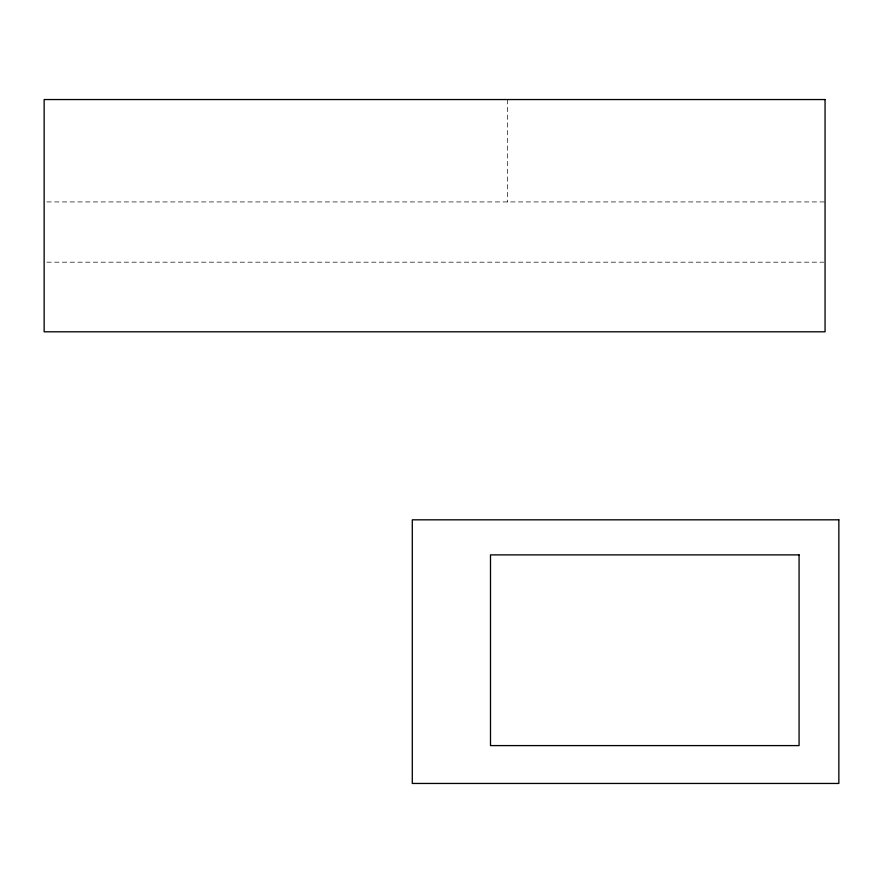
<?xml version="1.0" encoding="UTF-8"?>
<svg xmlns="http://www.w3.org/2000/svg" width="883" height="883" viewBox="0 0 883 883"><rect width="100%" height="100%" fill="white"/><g stroke="black" fill="none" stroke-linecap="round" stroke-linejoin="round"><path stroke-width="0.66" stroke-dasharray="4.42 3.31" d="M46.898 201.931L825.064 201.931M46.909 262.174L823.696 262.174M507.427 99.547L507.427 201.931"/><path stroke-width="1.32" d="M825.064 99.547L44.15 99.547L44.15 331.798L825.064 331.798L825.064 99.547M838.85 519.822L412.295 519.822L412.295 783.453L838.85 783.453L838.85 519.822M799.071 554.888L490.495 554.888L490.495 745.594L799.071 745.594L799.071 554.888"/></g></svg>
